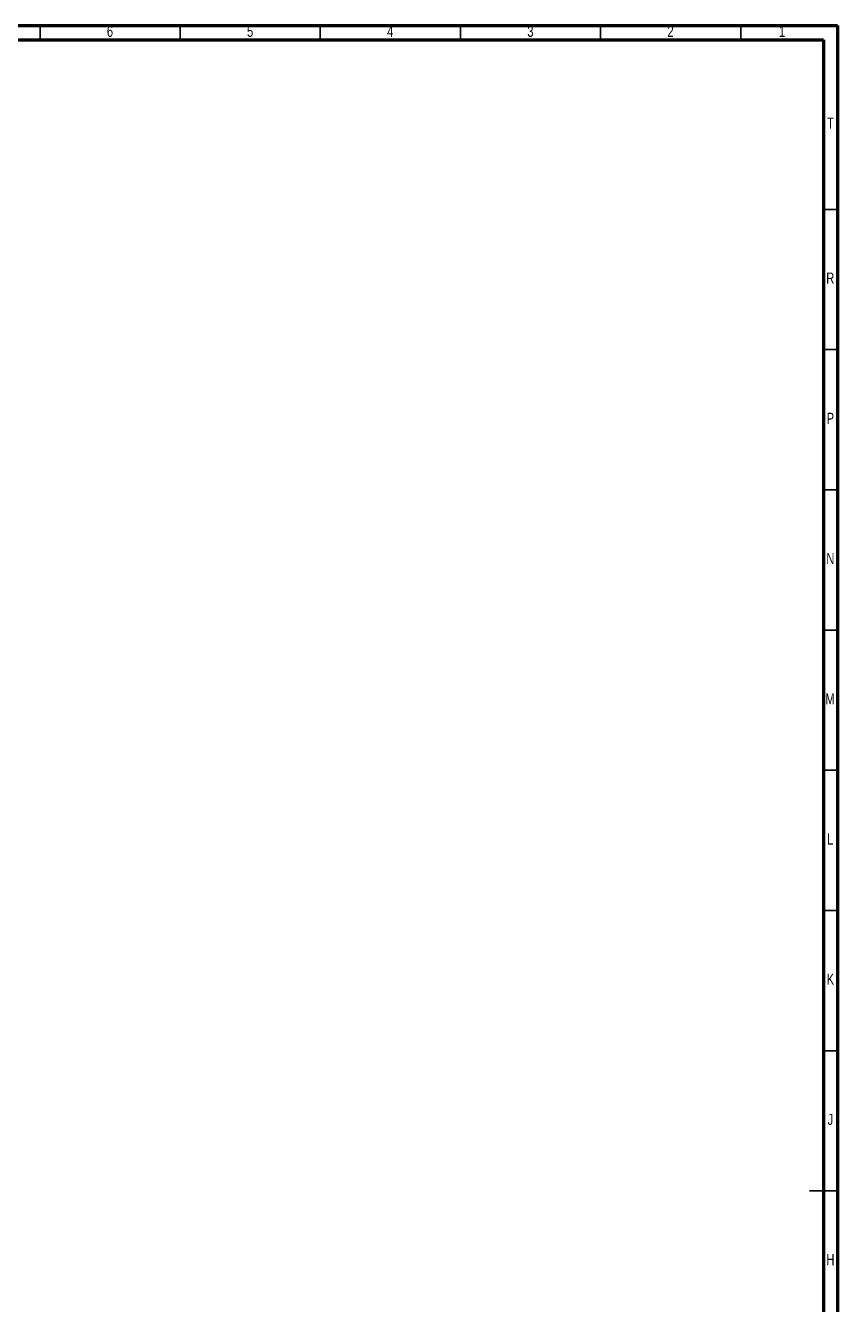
# Model space of a CAD drawing. Header units: millimetres. Extents: x 1 to 1184, y 0 to 836.
# Drawn here: x 894.3 to 1184, y 380 to 836 of the extents above; entities that cross this region are included whole.
import ezdxf

# ---------------------------------------------------------------- set-up
doc = ezdxf.new("R2010")
doc.units = ezdxf.units.MM
doc.styles.add('SLDTEXTSTYLE0', font='TXT', dxfattribs={"width": 0.75})

msp = doc.modelspace()

# ---------------------------------------------------------------- linework, layer by layer
at = {"color": 7, "linetype": 'Continuous', "lineweight": 70}
for p, q in [((15, 836), (1184, 836)), ((1184, 836), (1184, 5)), ((20, 831), (1179, 831)), ((1179, 831), (1179, 10))]:
    msp.add_line(p, q, dxfattribs=at)
at = {"color": 7, "linetype": 'Continuous', "lineweight": 35}
for p, q in [((899.5, 831), (899.5, 836)), ((949.5, 831), (949.5, 836)), ((999.5, 831), (999.5, 836)), ((1049.5, 831), (1049.5, 836)), ((1099.5, 831), (1099.5, 836)), ((1149.5, 831), (1149.5, 836)), ((1179, 770.5), (1184, 770.5)), ((1179, 720.5), (1184, 720.5)), ((1179, 670.5), (1184, 670.5)), ((1179, 620.5), (1184, 620.5)), ((1179, 570.5), (1184, 570.5)), ((1179, 520.5), (1184, 520.5)), ((1179, 470.5), (1184, 470.5)), ((1184, 420.5), (1174, 420.5)), ((1179, 420.5), (1184, 420.5))]:
    msp.add_line(p, q, dxfattribs=at)

# ---------------------------------------------------------------- texts
at = {"color": 7, "linetype": 'Continuous', "lineweight": 0, "char_height": 3.97, "attachment_point": 2, "style": 'SLDTEXTSTYLE0'}
for s, insert in [('6', (924.46, 835.97)), ('5', (974.46, 835.97)), ('4', (1024.46, 835.97)), ('3', (1074.46, 835.97)), ('2', (1124.46, 835.97)), ('1', (1164.21, 835.97)), ('T', (1181.49, 803.22)), ('R', (1181.44, 747.97)), ('P', (1181.48, 697.97)), ('N', (1181.46, 647.97)), ('M', (1181.36, 597.97)), ('L', (1181.45, 547.97)), ('K', (1181.49, 497.97)), ('J', (1181.47, 447.97)), ('H', (1181.49, 397.97))]:
    msp.add_mtext(s, dxfattribs=dict(at, insert=insert))

doc.saveas('drawing.dxf')
